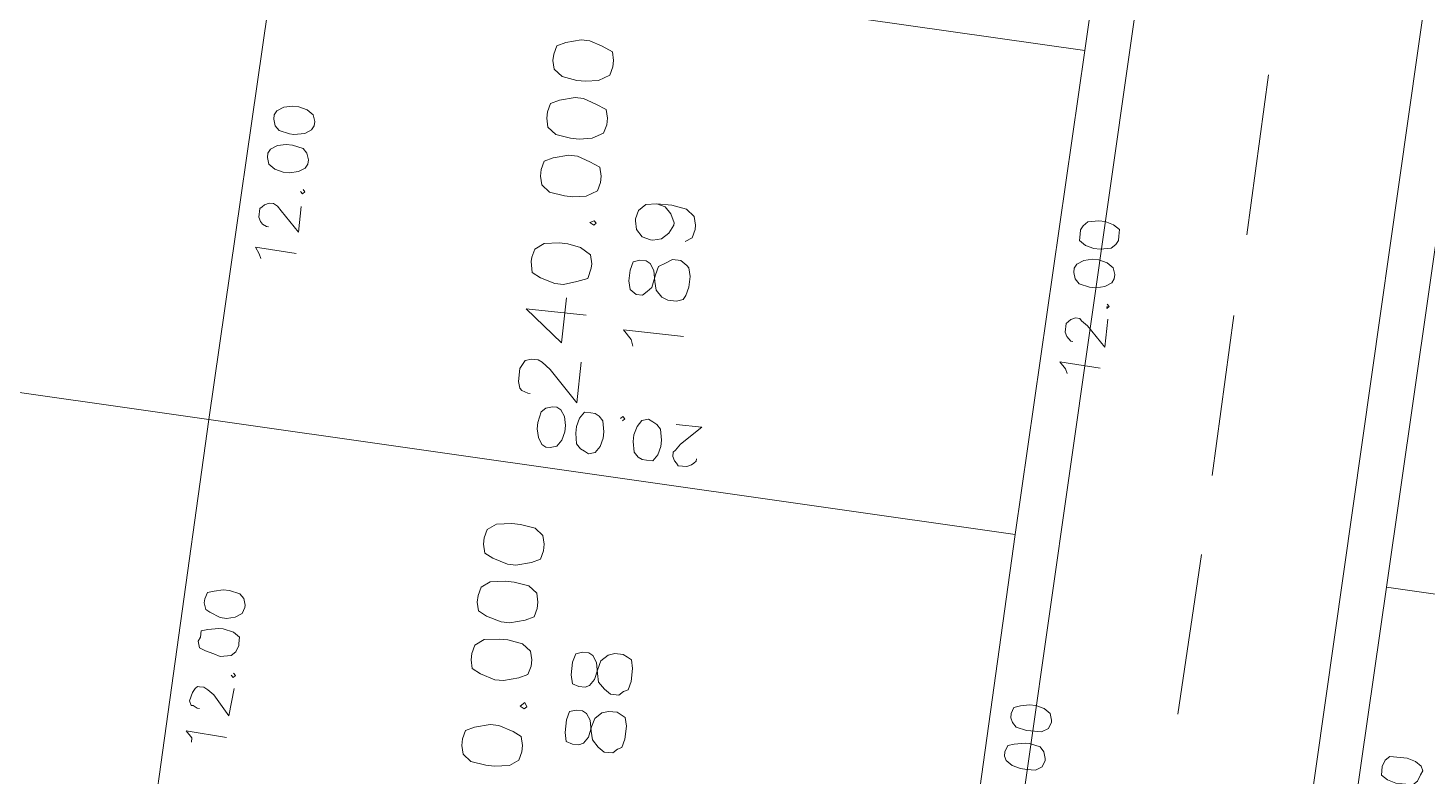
# Model space of a CAD drawing. Header units: metres. Extents: x -977055 to 805873, y -1033982 to 242021.
# Drawn here: x 2536.45 to 2570.99, y 786.56 to 805.04 of the extents above; entities that cross this region are included whole.
import ezdxf

# ---------------------------------------------------------------- set-up
doc = ezdxf.new("R2010")
doc.units = ezdxf.units.M
for name, color, linetype in [('PDF_acera', 7, 'Continuous'), ('PDF_areas por lote', 7, 'Continuous'), ('PDF_COTAS', 7, 'Continuous'), ('PDF_linea de centro', 7, 'Continuous'), ('PDF_LOTES', 7, 'Continuous'), ('PDF_No. lotes', 7, 'Continuous')]:
    doc.layers.add(name, color=color, linetype=linetype)

# ---------------------------------------------------------------- blocks, each defined once
blk = doc.blocks.new('CALLE')
at = {"layer": 'PDF_acera', "lineweight": 9}
blk.add_lwpolyline([(-236.319552, -99.828288), (-218.538432, -128.48976), (-140.386176, -131.156928), (-139.031424, -129.886848), (-137.973024, -98.769888), (-139.243104, -97.415136), (-233.102016, -94.1976)], dxfattribs=at)
blk.add_lwpolyline([(-140.55552, -136.74528), (-139.28544, -138.100032), (-140.34384, -169.216992), (-141.740928, -170.487072), (-209.478528, -168.200928), (-215.70192, -134.20512)], close=True, dxfattribs=at)
at = {"layer": 'PDF_areas por lote', "lineweight": 9}
for points in [[(-202.78944, -117.948096), (-202.958784, -117.990432), (-203.085792, -118.159776), (-203.128128, -118.456128), (-203.128128, -118.625472), (-203.085792, -118.921824), (-202.958784, -119.091168), (-202.78944, -119.133504), (-202.662432, -119.133504), (-202.493088, -119.091168), (-202.408416, -118.921824), (-202.323744, -118.625472), (-202.323744, -118.456128), (-202.408416, -118.159776), (-202.493088, -117.990432), (-202.662432, -117.948096)], [(-201.096, -117.948096), (-201.265344, -117.990432), (-201.350016, -118.159776), (-201.434688, -118.456128), (-201.434688, -118.625472), (-201.350016, -118.921824), (-201.265344, -119.091168), (-201.096, -119.133504), (-200.968992, -119.133504), (-200.799648, -119.091168), (-200.67264, -118.921824), (-200.630304, -118.625472), (-200.630304, -118.456128), (-200.67264, -118.159776), (-200.799648, -117.990432), (-200.968992, -117.948096)], [(-199.952928, -117.948096), (-200.122272, -117.990432), (-200.206944, -118.159776), (-200.291616, -118.456128), (-200.291616, -118.625472), (-200.206944, -118.921824), (-200.122272, -119.091168), (-199.952928, -119.133504), (-199.82592, -119.133504), (-199.656576, -119.091168), (-199.529568, -118.921824), (-199.487232, -118.625472), (-199.487232, -118.456128), (-199.529568, -118.159776), (-199.656576, -117.990432), (-199.82592, -117.948096)], [(-198.809856, -117.948096), (-198.9792, -117.990432), (-199.063872, -118.159776), (-199.148544, -118.456128), (-199.148544, -118.625472), (-199.063872, -118.921824), (-198.9792, -119.091168), (-198.809856, -119.133504), (-198.682848, -119.133504), (-198.513504, -119.091168), (-198.386496, -118.921824), (-198.34416, -118.625472), (-198.34416, -118.456128), (-198.386496, -118.159776), (-198.513504, -117.990432), (-198.682848, -117.948096)], [(-193.179168, -118.286784), (-193.390848, -118.32912), (-193.47552, -118.498464), (-193.560192, -118.794816), (-193.560192, -118.96416), (-193.47552, -119.218176), (-193.390848, -119.429856), (-193.179168, -119.472192), (-193.094496, -119.472192), (-192.925152, -119.429856), (-192.798144, -119.218176), (-192.755808, -118.96416), (-192.755808, -118.794816), (-192.798144, -118.498464), (-192.925152, -118.32912), (-193.094496, -118.286784)], [(-191.485728, -118.286784), (-191.655072, -118.32912), (-191.78208, -118.498464), (-191.824416, -118.794816), (-191.824416, -118.96416), (-191.78208, -119.218176), (-191.655072, -119.429856), (-191.485728, -119.472192), (-191.35872, -119.472192), (-191.189376, -119.429856), (-191.104704, -119.218176), (-191.020032, -118.96416), (-191.020032, -118.794816), (-191.104704, -118.498464), (-191.189376, -118.32912), (-191.35872, -118.286784)], [(-190.342656, -118.286784), (-190.512, -118.32912), (-190.639008, -118.498464), (-190.681344, -118.794816), (-190.681344, -118.96416), (-190.639008, -119.218176), (-190.512, -119.429856), (-190.342656, -119.472192), (-190.215648, -119.472192), (-190.046304, -119.429856), (-189.961632, -119.218176), (-189.87696, -118.96416), (-189.87696, -118.794816), (-189.961632, -118.498464), (-190.046304, -118.32912), (-190.215648, -118.286784)], [(-189.199584, -118.286784), (-189.368928, -118.32912), (-189.495936, -118.498464), (-189.538272, -118.794816), (-189.538272, -118.96416), (-189.495936, -119.218176), (-189.368928, -119.429856), (-189.199584, -119.472192), (-189.072576, -119.472192), (-188.903232, -119.429856), (-188.81856, -119.218176), (-188.733888, -118.96416), (-188.733888, -118.794816), (-188.81856, -118.498464), (-188.903232, -118.32912), (-189.072576, -118.286784)], [(-201.900384, -119.006496), (-201.94272, -119.091168), (-201.900384, -119.133504), (-201.815712, -119.091168)], [(-192.290112, -119.345184), (-192.332448, -119.429856), (-192.290112, -119.472192), (-192.247776, -119.429856)]]:
    blk.add_lwpolyline(points, close=True, dxfattribs=at)
for points in [[(-195.761664, -118.5408), (-195.761664, -118.498464), (-195.719328, -118.371456), (-195.676992, -118.32912), (-195.549984, -118.286784), (-195.295968, -118.286784), (-195.211296, -118.32912), (-195.126624, -118.371456), (-195.084288, -118.498464), (-195.084288, -118.625472), (-195.126624, -118.710144), (-195.253632, -118.879488), (-195.846336, -119.472192), (-195.041952, -119.472192)], [(-194.11056, -119.472192), (-194.11056, -118.286784), (-194.703264, -119.048832), (-193.814208, -119.048832)]]:
    blk.add_lwpolyline(points, dxfattribs=at)
at = {"layer": 'PDF_COTAS', "lineweight": 9}
for points in [[(-203.128128, -113.333472), (-203.085792, -112.529088), (-203.2128, -112.656096), (-203.297472, -112.656096), (-203.2128, -112.656096), (-203.085792, -112.529088)], [(-202.1544, -113.375808), (-202.704768, -113.333472), (-202.323744, -112.994784), (-202.239072, -112.867776), (-202.196736, -112.783104), (-202.196736, -112.698432), (-202.196736, -112.656096), (-202.239072, -112.61376), (-202.323744, -112.571424), (-202.493088, -112.529088), (-202.57776, -112.571424), (-202.57776, -112.61376), (-202.620096, -112.698432), (-202.620096, -112.740768), (-202.620096, -112.698432), (-202.57776, -112.61376), (-202.57776, -112.571424), (-202.493088, -112.529088), (-202.323744, -112.571424), (-202.239072, -112.61376), (-202.196736, -112.656096), (-202.196736, -112.698432), (-202.196736, -112.783104), (-202.239072, -112.867776), (-202.323744, -112.994784), (-202.704768, -113.333472)], [(-201.30768, -112.571424), (-201.434688, -112.61376), (-201.477024, -112.740768), (-201.51936, -112.910112), (-201.561696, -113.03712), (-201.51936, -113.2488), (-201.434688, -113.333472), (-201.30768, -113.375808), (-201.265344, -113.375808), (-201.138336, -113.375808), (-201.053664, -113.2488), (-201.011328, -113.03712), (-201.011328, -112.952448), (-201.053664, -112.740768), (-201.096, -112.61376), (-201.223008, -112.61376)], [(-201.30768, -112.571424), (-201.434688, -112.61376), (-201.477024, -112.740768), (-201.51936, -112.910112), (-201.561696, -113.03712), (-201.51936, -113.2488), (-201.434688, -113.333472), (-201.30768, -113.375808), (-201.265344, -113.375808), (-201.138336, -113.375808), (-201.053664, -113.2488), (-201.011328, -113.03712), (-201.011328, -112.952448), (-201.053664, -112.740768), (-201.096, -112.61376), (-201.223008, -112.61376)], [(-200.545632, -112.61376), (-200.67264, -112.656096), (-200.714976, -112.740768), (-200.799648, -112.952448), (-200.799648, -113.079456), (-200.757312, -113.2488), (-200.67264, -113.375808), (-200.545632, -113.418144), (-200.503296, -113.418144), (-200.376288, -113.375808), (-200.291616, -113.291136), (-200.24928, -113.079456), (-200.24928, -112.952448), (-200.291616, -112.783104), (-200.333952, -112.656096), (-200.46096, -112.61376)], [(-200.545632, -112.61376), (-200.67264, -112.656096), (-200.714976, -112.740768), (-200.799648, -112.952448), (-200.799648, -113.079456), (-200.757312, -113.2488), (-200.67264, -113.375808), (-200.545632, -113.418144), (-200.503296, -113.418144), (-200.376288, -113.375808), (-200.291616, -113.291136), (-200.24928, -113.079456), (-200.24928, -112.952448), (-200.291616, -112.783104), (-200.333952, -112.656096), (-200.46096, -112.61376)], [(-193.517856, -113.67216), (-193.47552, -112.867776), (-193.602528, -112.952448), (-193.6872, -112.994784), (-193.602528, -112.952448), (-193.47552, -112.867776)], [(-192.586464, -113.67216), (-193.094496, -113.67216), (-192.713472, -113.291136), (-192.6288, -113.206464), (-192.586464, -113.121792), (-192.586464, -113.03712), (-192.6288, -112.952448), (-192.671136, -112.910112), (-192.713472, -112.867776), (-192.882816, -112.867776), (-192.967488, -112.910112), (-193.009824, -112.952448), (-193.05216, -113.03712), (-193.05216, -113.079456), (-193.05216, -113.03712), (-193.009824, -112.952448), (-192.967488, -112.910112), (-192.882816, -112.867776), (-192.713472, -112.867776), (-192.671136, -112.910112), (-192.6288, -112.952448), (-192.586464, -113.03712), (-192.586464, -113.121792), (-192.6288, -113.206464), (-192.713472, -113.291136), (-193.094496, -113.67216)], [(-191.697408, -112.910112), (-191.824416, -112.952448), (-191.909088, -113.079456), (-191.951424, -113.2488), (-191.951424, -113.375808), (-191.909088, -113.545152), (-191.824416, -113.67216), (-191.739744, -113.714496), (-191.655072, -113.714496), (-191.528064, -113.67216), (-191.443392, -113.587488), (-191.401056, -113.375808), (-191.401056, -113.2488), (-191.443392, -113.079456), (-191.528064, -112.952448), (-191.612736, -112.910112)], [(-191.697408, -112.910112), (-191.824416, -112.952448), (-191.909088, -113.079456), (-191.951424, -113.2488), (-191.951424, -113.375808), (-191.909088, -113.545152), (-191.824416, -113.67216), (-191.739744, -113.714496), (-191.655072, -113.714496), (-191.528064, -113.67216), (-191.443392, -113.587488), (-191.401056, -113.375808), (-191.401056, -113.2488), (-191.443392, -113.079456), (-191.528064, -112.952448), (-191.612736, -112.910112)], [(-190.93536, -112.952448), (-191.062368, -112.994784), (-191.14704, -113.079456), (-191.189376, -113.291136), (-191.189376, -113.375808), (-191.14704, -113.587488), (-191.062368, -113.714496), (-190.977696, -113.756832), (-190.893024, -113.756832), (-190.766016, -113.714496), (-190.681344, -113.587488), (-190.639008, -113.418144), (-190.639008, -113.291136), (-190.681344, -113.121792), (-190.766016, -112.994784), (-190.850688, -112.952448)], [(-190.93536, -112.952448), (-191.062368, -112.994784), (-191.14704, -113.079456), (-191.189376, -113.291136), (-191.189376, -113.375808), (-191.14704, -113.587488), (-191.062368, -113.714496), (-190.977696, -113.756832), (-190.893024, -113.756832), (-190.766016, -113.714496), (-190.681344, -113.587488), (-190.639008, -113.418144), (-190.639008, -113.291136), (-190.681344, -113.121792), (-190.766016, -112.994784), (-190.850688, -112.952448)], [(-201.858048, -113.333472), (-201.900384, -113.375808), (-201.94272, -113.333472), (-201.900384, -113.291136), (-201.94272, -113.333472), (-201.900384, -113.375808)], [(-192.247776, -113.67216), (-192.290112, -113.714496), (-192.332448, -113.67216), (-192.290112, -113.629824), (-192.332448, -113.67216), (-192.290112, -113.714496)], [(-196.777728, -119.048832), (-196.735392, -119.17584), (-196.608384, -119.260512), (-196.43904, -119.302848), (-196.312032, -119.302848), (-196.142688, -119.260512), (-196.01568, -119.17584), (-195.973344, -119.091168), (-195.973344, -119.006496), (-196.01568, -118.879488), (-196.100352, -118.794816), (-196.312032, -118.75248), (-196.43904, -118.75248), (-196.608384, -118.794816), (-196.735392, -118.879488), (-196.777728, -118.96416)], [(-196.777728, -119.048832), (-196.735392, -119.17584), (-196.608384, -119.260512), (-196.43904, -119.302848), (-196.312032, -119.302848), (-196.142688, -119.260512), (-196.01568, -119.17584), (-195.973344, -119.091168), (-195.973344, -119.006496), (-196.01568, -118.879488), (-196.100352, -118.794816), (-196.312032, -118.75248), (-196.43904, -118.75248), (-196.608384, -118.794816), (-196.735392, -118.879488), (-196.777728, -118.96416)], [(-196.820064, -119.81088), (-196.777728, -119.937888), (-196.65072, -120.02256), (-196.481376, -120.064896), (-196.354368, -120.064896), (-196.142688, -120.02256), (-196.058016, -119.937888), (-196.01568, -119.853216), (-196.01568, -119.768544), (-196.01568, -119.641536), (-196.142688, -119.556864), (-196.312032, -119.514528), (-196.43904, -119.514528), (-196.65072, -119.556864), (-196.735392, -119.641536), (-196.777728, -119.726208)], [(-196.820064, -119.81088), (-196.777728, -119.937888), (-196.65072, -120.02256), (-196.481376, -120.064896), (-196.354368, -120.064896), (-196.142688, -120.02256), (-196.058016, -119.937888), (-196.01568, -119.853216), (-196.01568, -119.768544), (-196.01568, -119.641536), (-196.142688, -119.556864), (-196.312032, -119.514528), (-196.43904, -119.514528), (-196.65072, -119.556864), (-196.735392, -119.641536), (-196.777728, -119.726208)], [(-196.058016, -120.361248), (-196.01568, -120.403584), (-196.058016, -120.44592), (-196.100352, -120.403584), (-196.058016, -120.44592), (-196.01568, -120.403584)], [(-196.820064, -120.953952), (-196.820064, -121.08096), (-196.693056, -121.165632), (-196.523712, -121.207968), (-196.396704, -121.207968), (-196.185024, -121.165632), (-196.100352, -121.08096), (-196.058016, -120.996288), (-196.01568, -120.911616), (-196.058016, -120.784608), (-196.185024, -120.699936), (-196.354368, -120.6576), (-196.481376, -120.6576), (-196.693056, -120.699936), (-196.777728, -120.784608), (-196.820064, -120.86928)], [(-196.820064, -120.953952), (-196.820064, -121.08096), (-196.693056, -121.165632), (-196.523712, -121.207968), (-196.396704, -121.207968), (-196.185024, -121.165632), (-196.100352, -121.08096), (-196.058016, -120.996288), (-196.01568, -120.911616), (-196.058016, -120.784608), (-196.185024, -120.699936), (-196.354368, -120.6576), (-196.481376, -120.6576), (-196.693056, -120.699936), (-196.777728, -120.784608), (-196.820064, -120.86928)], [(-196.058016, -121.461984), (-196.058016, -121.970016), (-196.43904, -121.588992), (-196.566048, -121.50432), (-196.608384, -121.461984), (-196.693056, -121.461984), (-196.777728, -121.50432), (-196.820064, -121.546656), (-196.8624, -121.588992), (-196.8624, -121.758336), (-196.820064, -121.843008), (-196.777728, -121.885344), (-196.735392, -121.92768), (-196.693056, -121.92768), (-196.735392, -121.92768), (-196.777728, -121.885344), (-196.820064, -121.843008), (-196.8624, -121.758336), (-196.8624, -121.588992), (-196.820064, -121.546656), (-196.777728, -121.50432), (-196.693056, -121.461984), (-196.608384, -121.461984), (-196.566048, -121.50432), (-196.43904, -121.588992), (-196.058016, -121.970016)], [(-201.858048, -128.574432), (-201.94272, -128.616768), (-202.027392, -128.743776), (-202.069728, -128.91312), (-202.069728, -129.040128), (-202.069728, -129.209472), (-201.985056, -129.33648), (-201.858048, -129.378816), (-201.815712, -129.378816), (-201.688704, -129.33648), (-201.604032, -129.251808), (-201.561696, -129.040128), (-201.561696, -128.955456), (-201.604032, -128.743776), (-201.646368, -128.616768), (-201.773376, -128.574432)], [(-201.096, -128.616768), (-201.180672, -128.659104), (-201.265344, -128.743776), (-201.30768, -128.955456), (-201.30768, -129.040128), (-201.30768, -129.251808), (-201.223008, -129.378816), (-201.096, -129.421152), (-201.053664, -129.421152), (-200.926656, -129.378816), (-200.841984, -129.251808), (-200.799648, -129.082464), (-200.799648, -128.955456), (-200.841984, -128.786112), (-200.88432, -128.659104), (-201.011328, -128.616768)], [(-192.247776, -128.91312), (-192.374784, -128.955456), (-192.459456, -129.040128), (-192.501792, -129.251808), (-192.501792, -129.378816), (-192.459456, -129.54816), (-192.374784, -129.675168), (-192.290112, -129.717504), (-192.20544, -129.717504), (-192.078432, -129.675168), (-191.99376, -129.54816), (-191.951424, -129.378816), (-191.951424, -129.251808), (-191.99376, -129.082464), (-192.078432, -128.955456), (-192.163104, -128.91312)], [(-191.485728, -128.955456), (-191.612736, -128.955456), (-191.697408, -129.082464), (-191.739744, -129.251808), (-191.739744, -129.378816), (-191.697408, -129.590496), (-191.612736, -129.675168), (-191.528064, -129.717504), (-191.443392, -129.717504), (-191.316384, -129.717504), (-191.231712, -129.590496), (-191.189376, -129.421152), (-191.189376, -129.294144), (-191.231712, -129.082464), (-191.316384, -128.997792), (-191.401056, -128.955456)], [(-201.350016, -135.983232), (-201.434688, -135.983232), (-201.51936, -136.11024), (-201.561696, -136.279584), (-201.561696, -136.406592), (-201.561696, -136.618272), (-201.477024, -136.702944), (-201.350016, -136.74528), (-201.265344, -136.787616), (-201.180672, -136.74528), (-201.096, -136.618272), (-201.053664, -136.448928), (-201.053664, -136.32192), (-201.053664, -136.11024), (-201.138336, -136.025568), (-201.265344, -135.983232)]]:
    blk.add_lwpolyline(points, close=True, dxfattribs=at)
for points in [[(-194.237568, -128.997792), (-194.152896, -128.955456), (-194.025888, -128.828448), (-194.068224, -129.632832)], [(-193.602528, -129.040128), (-193.602528, -128.997792), (-193.560192, -128.955456), (-193.517856, -128.91312), (-193.433184, -128.870784), (-193.26384, -128.870784), (-193.221504, -128.91312), (-193.179168, -128.955456), (-193.136832, -129.040128), (-193.136832, -129.1248), (-193.179168, -129.167136), (-193.26384, -129.294144), (-193.644864, -129.675168), (-193.094496, -129.675168)], [(-192.84048, -129.632832), (-192.882816, -129.632832), (-192.84048, -129.675168), (-192.798144, -129.632832)]]:
    blk.add_lwpolyline(points, dxfattribs=at)
at = {"layer": 'PDF_linea de centro', "lineweight": 9}
for points in [[(-200.67264, -131.87664), (-197.49744, -132.003648)], [(-195.931008, -132.045984), (-192.755808, -132.130656)], [(-191.14704, -132.215328), (-187.97184, -132.3)]]:
    blk.add_lwpolyline(points, dxfattribs=at)
at = {"layer": 'PDF_LOTES', "lineweight": 20}
for points in [[(-206.557344, -112.021056), (-196.947072, -112.317408), (-196.396704, -96.356736), (-206.006976, -96.018048)], [(-196.947072, -112.317408), (-187.3368, -112.656096), (-186.786432, -96.653088), (-196.396704, -96.356736)], [(-207.065376, -128.024064), (-197.49744, -128.320416), (-196.947072, -112.317408), (-206.557344, -112.021056)], [(-197.49744, -128.320416), (-187.887168, -128.659104), (-187.3368, -112.656096), (-196.947072, -112.317408)], [(-187.887168, -128.659104), (-178.319232, -128.997792), (-177.768864, -112.994784), (-187.3368, -112.656096)], [(-207.86976, -151.3512), (-198.301824, -151.689888), (-197.751456, -135.68688), (-207.319392, -135.348192)], [(-198.301824, -151.689888), (-188.691552, -151.98624), (-188.141184, -136.025568), (-197.751456, -135.68688)]]:
    blk.add_lwpolyline(points, close=True, dxfattribs=at)
at = {"layer": 'PDF_No. lotes', "lineweight": 20}
for points in [[(-202.323744, -119.937888), (-202.493088, -119.980224), (-202.535424, -120.107232), (-202.535424, -120.23424), (-202.493088, -120.318912), (-202.36608, -120.403584), (-202.1544, -120.44592), (-201.985056, -120.488256), (-201.858048, -120.615264), (-201.815712, -120.742272), (-201.815712, -120.911616), (-201.858048, -120.996288), (-201.900384, -121.08096), (-202.069728, -121.123296), (-202.323744, -121.123296), (-202.493088, -121.08096), (-202.535424, -120.996288), (-202.620096, -120.911616), (-202.620096, -120.742272), (-202.535424, -120.615264), (-202.408416, -120.488256), (-202.239072, -120.44592), (-202.027392, -120.403584), (-201.900384, -120.318912), (-201.858048, -120.23424), (-201.858048, -120.107232), (-201.900384, -119.980224), (-202.069728, -119.937888)], [(-201.180672, -119.937888), (-201.350016, -119.980224), (-201.392352, -120.107232), (-201.392352, -120.23424), (-201.350016, -120.318912), (-201.223008, -120.403584), (-201.011328, -120.44592), (-200.841984, -120.488256), (-200.714976, -120.615264), (-200.67264, -120.742272), (-200.67264, -120.911616), (-200.714976, -120.996288), (-200.757312, -121.08096), (-200.926656, -121.123296), (-201.180672, -121.123296), (-201.350016, -121.08096), (-201.392352, -120.996288), (-201.477024, -120.911616), (-201.477024, -120.742272), (-201.392352, -120.615264), (-201.265344, -120.488256), (-201.096, -120.44592), (-200.88432, -120.403584), (-200.757312, -120.318912), (-200.714976, -120.23424), (-200.714976, -120.107232), (-200.757312, -119.980224), (-200.926656, -119.937888)], [(-193.348512, -120.23424), (-193.517856, -120.276576), (-193.602528, -120.403584), (-193.602528, -120.530592), (-193.517856, -120.615264), (-193.433184, -120.699936), (-193.179168, -120.742272), (-193.009824, -120.784608), (-192.925152, -120.911616), (-192.84048, -121.038624), (-192.84048, -121.207968), (-192.925152, -121.334976), (-192.967488, -121.377312), (-193.136832, -121.419648), (-193.348512, -121.419648), (-193.517856, -121.377312), (-193.602528, -121.334976), (-193.644864, -121.207968), (-193.644864, -121.038624), (-193.602528, -120.911616), (-193.47552, -120.784608), (-193.306176, -120.742272), (-193.094496, -120.699936), (-192.967488, -120.615264), (-192.925152, -120.530592), (-192.925152, -120.403584), (-192.967488, -120.276576), (-193.136832, -120.23424)]]:
    blk.add_lwpolyline(points, close=True, dxfattribs=at)
for points in [[(-194.618592, -120.44592), (-194.491584, -120.403584), (-194.32224, -120.23424), (-194.32224, -121.419648)], [(-191.78208, -120.615264), (-191.824416, -120.784608), (-191.951424, -120.911616), (-192.120768, -120.996288), (-192.163104, -120.996288), (-192.332448, -120.911616), (-192.459456, -120.784608), (-192.501792, -120.615264), (-192.501792, -120.572928), (-192.459456, -120.403584), (-192.332448, -120.276576), (-192.163104, -120.23424), (-192.120768, -120.23424), (-191.951424, -120.276576), (-191.824416, -120.403584), (-191.78208, -120.615264), (-191.78208, -120.911616), (-191.824416, -121.207968), (-191.951424, -121.377312), (-192.120768, -121.419648), (-192.20544, -121.419648), (-192.374784, -121.377312), (-192.459456, -121.250304)]]:
    blk.add_lwpolyline(points, dxfattribs=at)

msp = doc.modelspace()

# ---------------------------------------------------------------- block references
at = {"xscale": 1.255773352820658, "yscale": 1.255773352820658, "zscale": 1.255773352820658, "rotation": 83.85573648860341}
msp.add_blockref('CALLE', (2427.15058, 1056.36283, 1015.371), dxfattribs=at)

doc.saveas('drawing.dxf')
